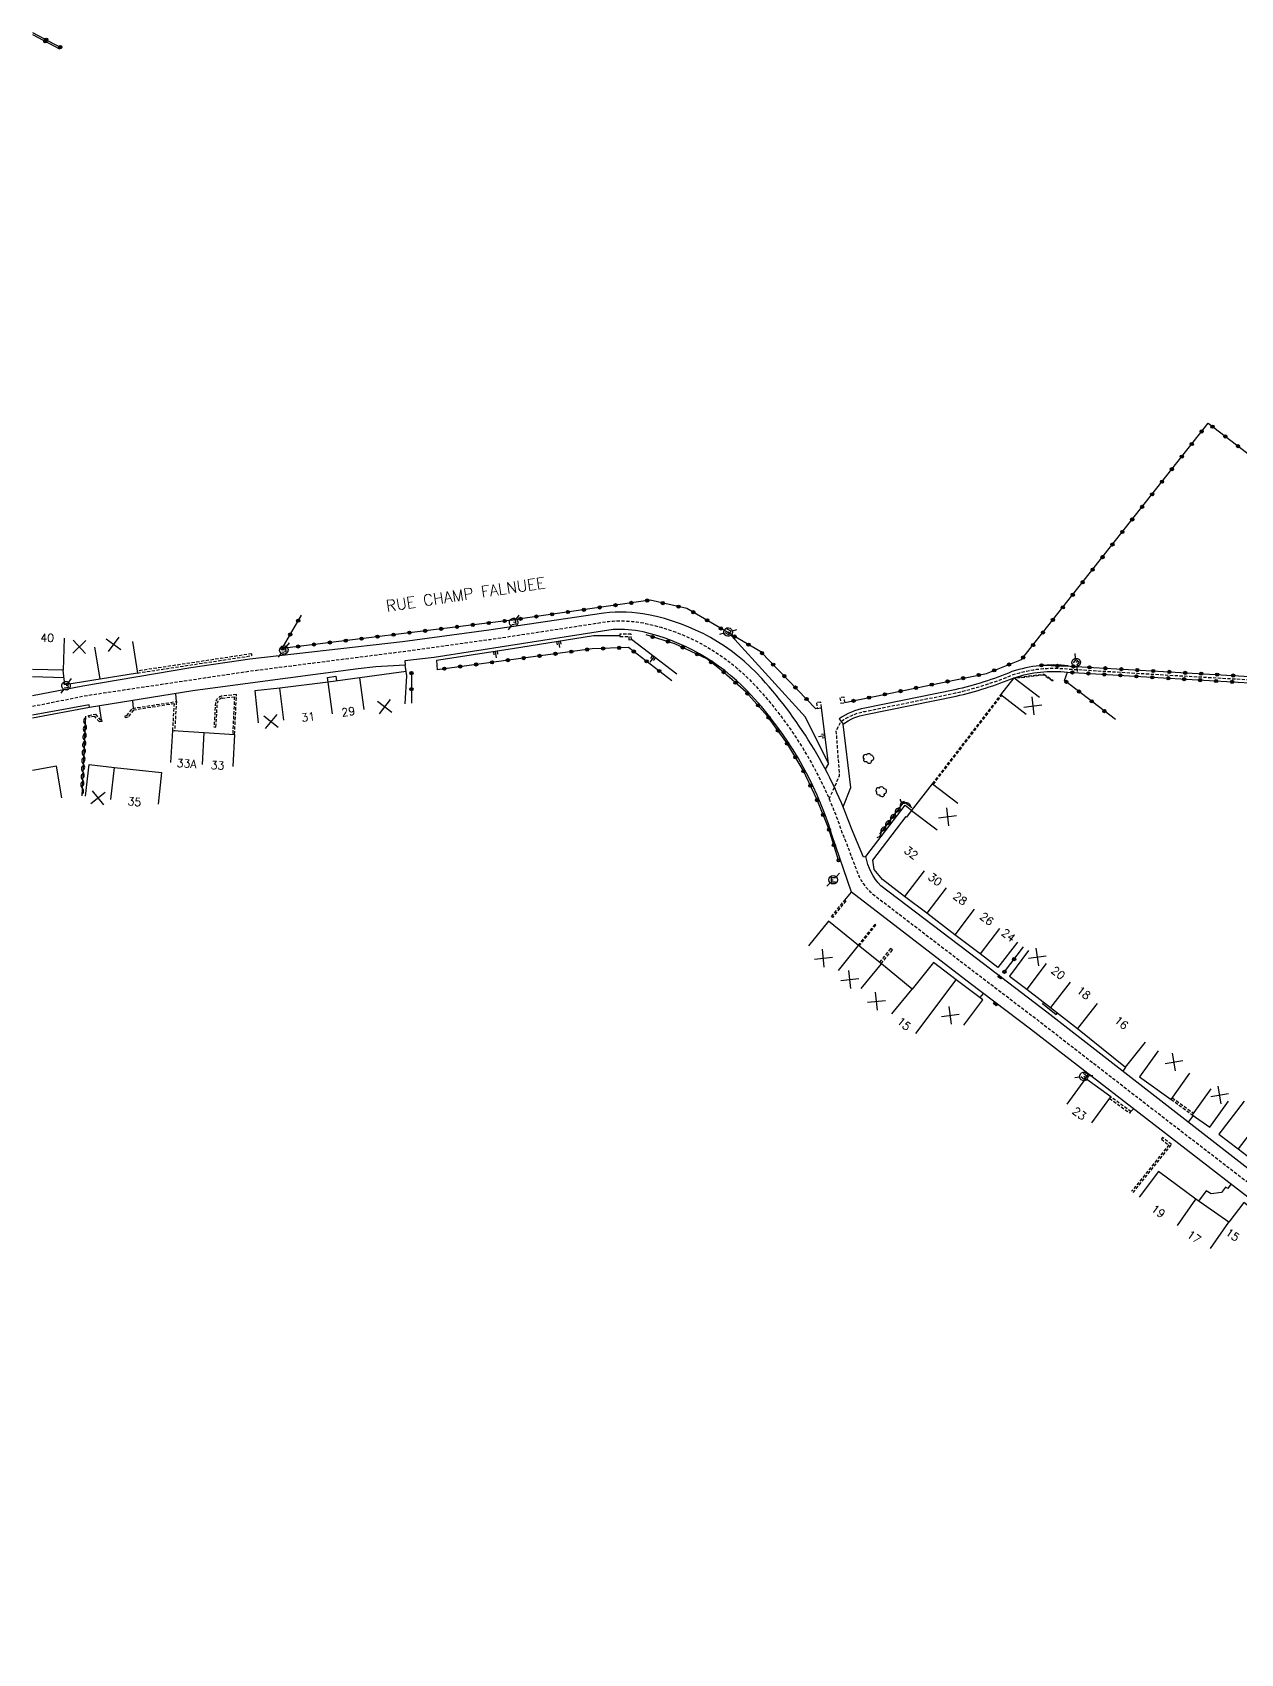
# Model space of a CAD drawing. Header units: millimetres. Extents: x 151000 to 152000, y 128000 to 129000.
# Drawn here: x 151000 to 151188.7, y 128371.6 to 128624.9 of the extents above; entities that cross this region are included whole.
import ezdxf
from ezdxf.enums import TextEntityAlignment as Align

# ---------------------------------------------------------------- set-up
doc = ezdxf.new("R2010")
doc.units = ezdxf.units.MM
doc.linetypes.add('DASHED', pattern=[0.75, 0.5, -0.25])
doc.layers.get('0').update_dxf_attribs({"linetype": 'CONTINUOUS'})
for name, color, linetype in [('W0001', 6, 'DASHED'), ('W0008', 7, 'CONTINUOUS'), ('W0100', 7, 'CONTINUOUS'), ('W0112', 1, 'DASHED'), ('W0211', 2, 'CONTINUOUS'), ('W0300', 7, 'CONTINUOUS'), ('W0310', 3, 'CONTINUOUS'), ('W0322', 7, 'CONTINUOUS'), ('W0334', 7, 'CONTINUOUS'), ('W0400', 7, 'CONTINUOUS'), ('W0471', 7, 'CONTINUOUS'), ('W0989', 7, 'CONTINUOUS'), ('W0991', 7, 'CONTINUOUS'), ('W1102', 7, 'CONTINUOUS')]:
    doc.layers.add(name, color=color, linetype=linetype)
doc.styles.get("Standard").update_dxf_attribs({"font": 'romans.shx', "width": 0.85})

# ---------------------------------------------------------------- blocks, each defined once
blk = doc.blocks.new('t991o')
at = {"color": 0, "linetype": 'Continuous'}
for p, q in [((-1, 1), (1, -1)), ((-1, -1), (1, 1))]:
    blk.add_line(p, q, dxfattribs=at)
blk = doc.blocks.new('t310o')
at = {"color": 0, "linetype": 'Continuous'}
for centre, start, end in [((-0.5, 0.38), 216.8699, 323.1304), ((0.5, -0.37), 36.8699, 143.1303)]:
    blk.add_arc(centre, 0.625, start, end, dxfattribs=at)
blk = doc.blocks.new('t322o')
at = {"color": 0, "linetype": 'Continuous'}
for radius in [0.25, 0.15]:
    blk.add_circle((0, 0), radius, dxfattribs=at)
blk = doc.blocks.new('t211o')
at = {"color": 0, "linetype": 'Continuous'}
for p, q in [((-0.29, 0.5), (-0.29, 0)), ((0, 1), (0, 0)), ((0.29, 0.5), (0.29, 0))]:
    blk.add_line(p, q, dxfattribs=at)
blk = doc.blocks.new('T471')
for p, q in [((-0.333334, 0.333334), (-0.333334, -0.333334)), ((-0.333334, 0.333334), (0.333334, 0.333334)), ((-0.333334, 0), (0, 0)), ((0.500001, 0.500001), (1.000002, 1.000002)), ((-0.500001, -0.500001), (-1.000002, -1.000002)), ((-0.333334, -0.333334), (0.333334, -0.333334))]:
    blk.add_line(p, q)
blk.add_ellipse((0, 0), major_axis=(0.471405, 0.471405), ratio=1, start_param=5.4977871438, end_param=11.780972451)
blk = doc.blocks.new('T300')
for p, q in [((-0.8, 0.51), (-0.86, 0.34)), ((-0.86, 0.34), (-0.86, 0.17)), ((-0.86, 0.17), (-0.74, 0.06)), ((-0.69, 0.63), (-0.8, 0.51)), ((-0.8, -0.06), (-0.74, 0.06)), ((-0.74, 0.06), (-0.69, 0.11)), ((-0.57, 0.69), (-0.69, 0.63)), ((-0.46, 0.69), (-0.57, 0.69)), ((-0.29, 0.63), (-0.46, 0.69)), ((-0.29, 0.63), (-0.17, 0.74)), ((-0.23, 0.57), (-0.29, 0.63)), ((-0.17, 0.74), (-0.06, 0.8)), ((-0.06, 0.8), (0.06, 0.8)), ((0.06, 0.8), (0.23, 0.74)), ((0.23, 0.74), (0.34, 0.63)), ((0.34, 0.63), (0.4, 0.51)), ((0.46, 0.46), (0.34, 0.46)), ((0.4, 0.51), (0.4, 0.46)), ((0.57, 0.4), (0.46, 0.46)), ((0.57, 0.4), (0.69, 0.29)), ((0.69, 0.29), (0.74, 0.17)), ((0.74, 0.06), (0.69, -0.17)), ((0.74, 0.17), (0.74, 0.06)), ((-0.8, -0.17), (-0.8, -0.06)), ((-0.8, -0.23), (-0.8, -0.17)), ((-0.74, -0.34), (-0.8, -0.23)), ((-0.69, -0.4), (-0.74, -0.34)), ((-0.51, -0.46), (-0.69, -0.4)), ((-0.4, -0.46), (-0.51, -0.46)), ((-0.4, -0.46), (-0.34, -0.46)), ((-0.34, -0.46), (-0.34, -0.4)), ((-0.34, -0.51), (-0.34, -0.46)), ((-0.29, -0.63), (-0.34, -0.51)), ((-0.17, -0.74), (-0.29, -0.63)), ((-0.06, -0.8), (-0.17, -0.74)), ((0.06, -0.8), (-0.06, -0.8)), ((0.17, -0.74), (0.06, -0.8)), ((0.23, -0.69), (0.17, -0.74)), ((0.29, -0.46), (0.23, -0.46)), ((0.29, -0.63), (0.23, -0.69)), ((0.46, -0.4), (0.29, -0.46)), ((0.34, -0.51), (0.29, -0.63)), ((0.34, -0.51), (0.34, -0.46)), ((0.57, -0.34), (0.46, -0.4)), ((0.63, -0.29), (0.57, -0.34)), ((0.69, -0.17), (0.63, -0.29))]:
    blk.add_line(p, q)
blk = doc.blocks.new('T400')
for p, q in [((-0.15, 0.3), (0.15, 0.3)), ((-0.15, -0.25), (-0.15, 0.3)), ((-0.15, 0.15), (0.15, 0.15)), ((-0.15, 0), (0.15, 0)), ((0.15, 0.3), (0.15, -0.25)), ((-0.15, -0.15), (0.15, -0.15)), ((-0.15, -0.25), (-0.15, -0.3)), ((-0.15, -0.3), (0.15, -0.3)), ((0.15, -0.3), (0.15, -0.25))]:
    blk.add_line(p, q)

msp = doc.modelspace()

# ---------------------------------------------------------------- linework, layer by layer
at = {"layer": 'W0001', "flags": 128}
for points in [[(151124.47, 128505.12), (151126.09, 128508.8), (151125.57, 128515.83), (151126.33, 128517.23, -0.11297), (151130.1, 128518.81), (151144.2, 128521.68, 0.041849), (151153.19, 128524.54, -0.106598), (151161.73, 128525.43), (151176.66, 128524.52), (151195.53, 128523.45), (151198.63, 128523.26), (151214.49, 128522.94), (151235.43, 128524.26), (151264.27, 128525.9), (151265.12, 128526.24), (151288.8, 128554.81)], [(151000, 128519.61), (151008.63, 128521.32), (151033.99, 128525.11), (151057.98, 128528.18), (151071.53, 128530.05), (151089.98, 128532.86, -0.07599), (151095.81, 128532.54, -0.154711), (151112.8, 128522.95, -0.107534), (151126.41, 128500.03, -0.006858), (151128.87, 128493.64, 0.142228), (151131.44, 128490.15), (151146.33, 128478.75), (151157.18, 128470.49), (151175.36, 128456.4), (151191.05, 128444.33), (151207.61, 128431.7), (151225.85, 128417.88), (151236.49, 128409.89), (151253.72, 128396.62), (151273.43, 128381.84), (151286.38, 128371.64)]]:
    msp.add_lwpolyline(points, format="xyb", dxfattribs=at)
at = {"layer": 'W0008'}
for points in [[(151226.91, 128419.3), (151208.73, 128433.09), (151192.26, 128445.72), (151192.19, 128445.6), (151158.44, 128471.81), (151147.45, 128480.23), (151132.53, 128491.56, -0.147697), (151130.18, 128496.14), (151129.82, 128496.06), (151127.94, 128500.53, 0.09875), (151113.94, 128523.92, 0.162739), (151096.23, 128533.88, 0.075332), (151089.26, 128534.15), (151071.31, 128531.48), (151057.81, 128529.68), (151033.95, 128526.98), (151024.74, 128525.6), (151007.9, 128522.72), (151000, 128521.22)], [(151189.84, 128442.94), (151155.92, 128469.17), (151146.5, 128476.31), (151127.97, 128490.57), (151124.89, 128499.54, 0.116725), (151111.67, 128521.99, 0.146316), (151095.39, 128531.21, 0.073226), (151090.7, 128531.58), (151074.74, 128529.09), (151062.74, 128527.2), (151058.15, 128526.69), (151058.23, 128526.02, 0.021073), (151050.89, 128525.46), (151034.02, 128523.23), (151025.04, 128522), (151008.94, 128519.39), (151008.88, 128519.84), (151000, 128518.23)]]:
    msp.add_lwpolyline(points, format="xyb", dxfattribs=at)
msp.add_lwpolyline([(151126.63, 128503.92), (151127.84, 128506.92), (151126.62, 128516.82)], dxfattribs=at)
at = {"layer": 'W0008', "flags": 128}
msp.add_lwpolyline([(151124.34, 128510.67), (151123.85, 128509.8)], dxfattribs=at)
at = {"layer": 'W0100'}
for points in [[(151015.61, 128529.74), (151016.41, 128524.8), (151005.04, 128522.96), (151004.81, 128525.22), (151000, 128525.35)], [(151058.21, 128519.97), (151058.47, 128524.37), (151058.37, 128525.04), (151051.17, 128524.05), (151046.19, 128523.38), (151038.64, 128522.41), (151034.75, 128522), (151035.27, 128517.03)], [(151155.22, 128518.31), (151151.27, 128521.37), (151153.36, 128524.07), (151157.31, 128521.01)], [(151021.62, 128510.81), (151021.92, 128515.8), (151026.85, 128515.5), (151031.58, 128515.21), (151031.28, 128510.22)], [(151004.62, 128505.32), (151003.75, 128510.24), (151000, 128509.58)], [(151008.29, 128505.54), (151008.88, 128510.5), (151012.83, 128510.03), (151020.15, 128509.28), (151019.65, 128504.31)], [(151153.87, 128482.77), (151150.83, 128478.8), (151148.02, 128480.94), (151144.11, 128483.9), (151139.7, 128487.27), (151136.25, 128489.91), (151132.78, 128492.56), (151131.48, 128494.11), (151131.26, 128495.54), (151136.49, 128502.38), (151136.59, 128502.28), (151137.32, 128503.25), (151140.62, 128507.51), (151144.57, 128504.45)], [(151145.48, 128469.77), (151148.48, 128473.77), (151144.3, 128476.89), (151140.75, 128479.58), (151137.43, 128475.42), (151132.62, 128479.37), (151129.05, 128482.25), (151124.37, 128486.06), (151121.21, 128482.19)], [(151155.62, 128481.45), (151152.64, 128477.44), (151155.36, 128475.42), (151159.05, 128472.55), (151163.23, 128469.26), (151170.77, 128463.25), (151173.88, 128467.16)], [(151175.85, 128465.79), (151172.95, 128461.72), (151177.89, 128458.2), (151180.79, 128462.28)], [(151165.5, 128454.55), (151168.45, 128458.59), (151164.52, 128461.46), (151161.57, 128457.43)], [(151184.09, 128459.87), (151181.17, 128455.8), (151183.92, 128453.84), (151186.83, 128457.9)], [(151189.26, 128457.93), (151185.35, 128452.77), (151188.34, 128450.47), (151192.41, 128447.35), (151193.34, 128448.56), (151198.5, 128444.64), (151201.53, 128448.63)], [(151203.15, 128425.2), (151206.13, 128429.21), (151203.24, 128431.36), (151198.95, 128434.67), (151195.52, 128437.3), (151191.79, 128440.12), (151189.24, 128442.09), (151186.89, 128439), (151181.74, 128442.61), (151175.88, 128446.96), (151172.9, 128442.94)]]:
    msp.add_lwpolyline(points, dxfattribs=at)
at = {"layer": 'W0112'}
for points in [[(151091.78, 128530.49), (151093.15, 128530.49), (151093.17, 128530), (151093.57, 128530.02), (151093.53, 128530.89), (151091.78, 128530.89)], [(151123.14, 128520.25), (151122.47, 128520.15), (151122.6, 128519.27), (151123.27, 128519.38)], [(151126.8, 128521.05), (151126.13, 128520.94), (151126.26, 128520.07), (151126.93, 128520.17)], [(151008.77, 128518.17), (151009.86, 128518.35), (151010.58, 128517.49), (151010.8, 128517.51), (151010.83, 128517.21), (151010.46, 128517.17), (151009.74, 128518.03), (151008.81, 128517.88)], [(151124.8, 128486.76), (151126.91, 128489.34), (151127.08, 128489.21), (151124.97, 128486.63)]]:
    msp.add_lwpolyline(points, close=True, dxfattribs=at)
for points in [[(151016.41, 128524.8), (151034.29, 128527.51), (151034.25, 128527.8), (151016.36, 128525.1)], [(151153.36, 128524.07), (151158.01, 128524.64), (151159.41, 128523.66), (151159.32, 128523.53), (151157.98, 128524.48), (151153.53, 128523.94)], [(151021.92, 128515.8), (151022.18, 128520), (151015.8, 128519), (151014.9, 128517.89), (151014.56, 128517.81), (151014.49, 128518.1), (151014.73, 128518.16), (151015.64, 128519.28), (151022.5, 128520.35), (151022.21, 128515.78)], [(151140.62, 128507.51), (151151.27, 128521.37)], [(151140.74, 128507.42), (151151.39, 128521.28)], [(151129.14, 128482.17), (151131.75, 128485.4), (151131.59, 128485.54), (151128.98, 128482.3)], [(151132.6, 128479.38), (151134.35, 128481.55), (151134.06, 128481.76), (151132.33, 128479.61)], [(151168.27, 128458.35), (151171.42, 128456.05), (151171.6, 128456.29), (151168.45, 128458.59)], [(151178.07, 128458.45), (151181.35, 128456.05)], [(151177.89, 128458.2), (151181.17, 128455.8)], [(151171.93, 128443.65), (151177.92, 128451.14), (151176.54, 128452.23), (151176.35, 128452), (151177.5, 128451.09), (151171.7, 128443.84)]]:
    msp.add_lwpolyline(points, dxfattribs=at)
msp.add_lwpolyline([(151031.58, 128515.21), (151031.88, 128521.42), (151029.58, 128521.18, 0.316882), (151028.6, 128520.19), (151028.35, 128516.37), (151028.65, 128516.35), (151028.9, 128520.15, -0.309611), (151029.62, 128520.88), (151031.56, 128521.09), (151031.28, 128515.23)], format="xyb", dxfattribs=at)
at = {"layer": 'W0211'}
for points in [[(151091.78, 128530.63), (151087.62, 128530.63), (151074.98, 128528.57), (151063.14, 128526.76), (151063.2, 128525.32)], [(151092.43, 128530.89), (151092.43, 128530.89)], [(151100.66, 128524.61), (151093.57, 128530.02)], [(151124.34, 128510.67), (151120.75, 128517.88), (151109.18, 128530.61)], [(151124.34, 128510.67), (151123.27, 128519.38)]]:
    msp.add_lwpolyline(points, dxfattribs=at)
at = {"layer": 'W0310'}
for points in [[(151008.28, 128518.08), (151007.7, 128505.61)], [(151137.37, 128503.76), (151136.13, 128504.68), (151132.31, 128499.64)]]:
    msp.add_lwpolyline(points, dxfattribs=at)
at = {"layer": 'W0322'}
for points in [[(151000, 128624.85), (151004.36, 128622.56)], [(151000, 128624.51), (151004.22, 128622.29)], [(151126.93, 128520.17), (151149.06, 128524.74), (151154.52, 128526.9), (151183.65, 128563.8), (151234.61, 128524.83), (151264.3, 128526.69), (151269.75, 128532.95), (151285.74, 128552.14), (151278.04, 128557.89), (151273.5, 128555.65), (151268.9, 128555.72), (151268.09, 128555.63), (151267.42, 128555.19), (151261.02, 128547.1)], [(151122.6, 128519.27), (151122.4, 128519.22), (151113.78, 128528.1), (151102.22, 128534.88), (151096.49, 128536.17), (151074.4, 128533), (151060.98, 128531.35), (151039.03, 128528.64), (151042.02, 128533.84)], [(151125.94, 128495.55), (151124.4, 128500.44), (151122.56, 128504.98), (151120.39, 128509.61), (151117.83, 128513.9), (151114.84, 128518.07), (151111.5, 128521.83), (151107.61, 128525.25), (151105.34, 128527), (151100.34, 128529.38), (151095.87, 128530.74)], [(151099.9, 128523.6), (151093.11, 128528.78), (151087.42, 128528.56), (151063.2, 128525.32)], [(151059.2, 128524.78), (151059.2, 128520.1)], [(151157.61, 128526), (151162.11, 128525.86), (151176.67, 128525.02), (151195.56, 128523.95), (151196.13, 128524.21)], [(151169.16, 128517.53), (151161.23, 128523.63), (151161.68, 128524.93), (151176.66, 128524.02), (151198.25, 128522.79), (151198.63, 128522.66), (151206.57, 128516.6)], [(151151.84, 128478.12), (151154.83, 128482.03)]]:
    msp.add_lwpolyline(points, dxfattribs=at)
at = {"layer": 'W0334'}
for points in [[(151004.93, 128524.02), (151000, 128524.22)], [(151046.19, 128523.38), (151046.08, 128524.12), (151047.4, 128524.32), (151047.51, 128523.56)], [(151058.37, 128525.04), (151058.23, 128526.02)], [(151008.94, 128519.39), (151000, 128517.74)], [(151010.8, 128517.51), (151010.47, 128519.64)], [(151015.63, 128520.47), (151015.75, 128519.29)], [(151022.5, 128520.35), (151022.41, 128521.57)], [(151130.18, 128496.14), (151136.31, 128504.15), (151137.38, 128503.33)], [(151126.91, 128489.34), (151127.97, 128490.57)], [(151148.05, 128474.09), (151148.56, 128474.74)], [(151157.95, 128473.41), (151157.76, 128473.17), (151159.94, 128471.46), (151160.13, 128471.7)], [(151164.52, 128461.46), (151164.99, 128462.08)], [(151170.77, 128463.25), (151170.31, 128462.59)], [(151171.6, 128456.29), (151171.98, 128456.75)], [(151181.34, 128455.68), (151180.53, 128454.65)], [(151187.21, 128444.97), (151186.71, 128444.29), (151186.37, 128444.47), (151185.76, 128443.67), (151184.11, 128443.43), (151183.35, 128443.94), (151182.16, 128442.31)]]:
    msp.add_lwpolyline(points, dxfattribs=at)
msp.add_lwpolyline([(151161.79, 128525.93, 0.106829), (151153.01, 128525.01, -0.041907), (151144.09, 128522.17), (151130.01, 128519.3, 0.112778), (151126.03, 128517.63), (151126.62, 128516.82, -0.113179), (151130.19, 128518.32), (151144.3, 128521.19, 0.041791), (151153.36, 128524.07, -0.106359), (151161.68, 128524.93)], format="xyb", dxfattribs=at)
at = {"layer": 'W1102'}
for p, q in [((151004.95, 128530.22), (151004.81, 128525.22)), ((151039.28, 128517.45), (151038.64, 128522.41)), ((151046.85, 128518.43), (151046.19, 128523.38)), ((151051.84, 128519.1), (151051.17, 128524.05)), ((151026.56, 128510.51), (151026.85, 128515.5)), ((151012.24, 128505.06), (151012.83, 128510.03)), ((151141.31, 128500.24), (151137.32, 128503.25)), ((151139.28, 128493.88), (151136.25, 128489.91)), ((151142.73, 128491.24), (151139.7, 128487.27)), ((151147.13, 128487.89), (151144.11, 128483.9)), ((151151.06, 128484.91), (151148.02, 128480.94)), ((151125.91, 128478.35), (151129.05, 128482.25)), ((151129.45, 128475.51), (151132.62, 128479.37)), ((151158.34, 128479.43), (151155.36, 128475.42)), ((151138.01, 128468.48), (151144.3, 128476.89)), ((151162.12, 128476.5), (151159.05, 128472.55)), ((151134.26, 128471.56), (151137.43, 128475.42)), ((151166.33, 128473.18), (151163.23, 128469.26)), ((151192.31, 128455.62), (151188.34, 128450.47)), ((151178.87, 128438.52), (151181.74, 128442.61)), ((151184.02, 128434.91), (151186.89, 128439))]:
    msp.add_line(p, q, dxfattribs=at)
at = {"layer": 'W1102', "flags": 128}
msp.add_lwpolyline([(151010.56, 128523.89), (151009.76, 128528.83)], dxfattribs=at)

# ---------------------------------------------------------------- block references
at = {"layer": 'W0211'}
for p, rotation in [((151082.22, 128529.75), 189.267372270785), ((151072.35, 128528.17), 188.6711703049499), ((151097.11, 128527.31), 142.6795028062416), ((151123.8, 128515.02), 96.9726946512005)]:
    msp.add_blockref('t211o', p, dxfattribs=dict(at, rotation=rotation))
at = {"layer": 'W0300', "rotation": 8.739748531963494}
for p in [(151130.65, 128511.44), (151132.65, 128506.25)]:
    msp.add_blockref('T300', p, dxfattribs=at)
at = {"layer": 'W0310'}
for p, rotation in [((151008.17, 128515.58), 267.326674233821), ((151008.22, 128516.83), 267.326674233821), ((151008.05, 128513.09), 267.326674233821), ((151008.11, 128514.33), 267.326674233821), ((151007.93, 128510.59), 267.326674233821), ((151007.99, 128511.84), 267.326674233821), ((151007.82, 128508.09), 267.326674233821), ((151007.87, 128509.34), 267.326674233821), ((151007.76, 128506.84), 267.326674233821), ((151135.55, 128503.91), 232.84483169109), ((151136.36, 128504.5), 143.702647499658), ((151133.28, 128500.92), 232.84483169109), ((151134.04, 128501.92), 232.84483169109), ((151134.79, 128502.92), 232.84483169109), ((151132.53, 128499.93), 232.84483169109)]:
    msp.add_blockref('t310o', p, dxfattribs=dict(at, rotation=rotation))
at = {"layer": 'W0322'}
for p, rotation in [((151002.01, 128623.46), 332.2651733163262), ((151002.15, 128623.73), 332.265173316271), ((151004.36, 128622.56), 332.265173316271), ((151182.65, 128562.53), 51.70894638662136), ((151184.35, 128563.27), 322.592780301823), ((151181.1, 128560.56), 51.70894638662136), ((151186.34, 128561.75), 322.592780301823), ((151188.32, 128560.23), 322.592780301823), ((151179.55, 128558.6), 51.70894638662136), ((151176.45, 128554.68), 51.70894638662136), ((151178, 128556.64), 51.70894638662136), ((151174.9, 128552.71), 51.70894638662136), ((151173.35, 128550.75), 51.70894638662136), ((151170.25, 128546.83), 51.70894638662136), ((151171.8, 128548.79), 51.70894638662136), ((151168.71, 128544.87), 51.70894638662136), ((151167.16, 128542.9), 51.70894638662136), ((151165.61, 128540.94), 51.70894638662136), ((151162.51, 128537.02), 51.70894638662136), ((151164.06, 128538.98), 51.70894638662136), ((151083.66, 128534.33), 188.1693516778059), ((151086.14, 128534.68), 188.1693516778059), ((151088.61, 128535.04), 188.1693516778059), ((151091.09, 128535.39), 188.1693516778059), ((151093.56, 128535.75), 188.1693516778059), ((151096.04, 128536.11), 188.1693516778059), ((151098.48, 128535.72), 167.3439681910959), ((151100.92, 128535.17), 167.3439681910959), ((151103.23, 128534.29), 149.5884216540191), ((151160.96, 128535.05), 51.70894638662136), ((151041.52, 128532.97), 60.08242779277905), ((151063.84, 128531.7), 187.0130593419334), ((151066.32, 128532.01), 187.0130593419334), ((151068.8, 128532.31), 187.0130593419334), ((151071.28, 128532.62), 187.0130593419334), ((151073.76, 128532.92), 187.0130593419334), ((151076.24, 128533.26), 188.1693516778059), ((151078.72, 128533.62), 188.1693516778059), ((151081.19, 128533.97), 188.1693516778059), ((151105.39, 128533.03), 149.5884216540191), ((151107.54, 128531.76), 149.5884216540191), ((151159.41, 128533.09), 51.70894638662136), ((151040.27, 128530.81), 60.08242779277905), ((151043.99, 128529.25), 187.0370130076579), ((151046.47, 128529.56), 187.0370130076579), ((151048.95, 128529.86), 187.0370130076579), ((151051.43, 128530.17), 187.0370130076579), ((151053.91, 128530.48), 187.0370130076579), ((151056.4, 128530.78), 187.0370130076579), ((151058.88, 128531.09), 187.0370130076579), ((151061.36, 128531.39), 187.0130593419334), ((151096.88, 128530.43), 163.176460421309), ((151099.27, 128529.71), 163.176460421309), ((151109.7, 128530.49), 149.5884216540191), ((151111.85, 128529.23), 149.5884216540191), ((151156.31, 128529.17), 51.70894638662136), ((151157.86, 128531.13), 51.70894638662136), ((151039.03, 128528.64), 60.08242779277905), ((151041.51, 128528.94), 187.0370130076579), ((151071.79, 128526.47), 187.6153185997064), ((151074.27, 128526.8), 187.6153185997064), ((151076.74, 128527.13), 187.6153185997064), ((151079.22, 128527.47), 187.6153185997064), ((151081.7, 128527.8), 187.6153185997064), ((151084.18, 128528.13), 187.6153185997064), ((151086.66, 128528.46), 187.6153185997064), ((151089.15, 128528.63), 182.1692194974862), ((151091.65, 128528.72), 182.1692194974862), ((151093.93, 128528.15), 142.6795028066434), ((151095.92, 128526.63), 142.6795028066434), ((151101.59, 128528.79), 154.496100313121), ((151103.84, 128527.72), 154.496100313121), ((151106.01, 128526.49), 142.368123612214), ((151113.96, 128527.91), 134.1695422686866), ((151154.76, 128527.21), 51.70894638662136), ((151059.2, 128524.78), 269.919667899996), ((151064.35, 128525.48), 187.6153185997064), ((151066.83, 128525.81), 187.6153185997064), ((151069.31, 128526.14), 187.6153185997064), ((151097.91, 128525.12), 142.6795028066434), ((151107.97, 128524.94), 138.635886227465), ((151115.71, 128526.11), 134.1695422686866), ((151117.45, 128524.32), 134.1695422686866), ((151145.4, 128523.99), 11.6683745228432), ((151147.85, 128524.49), 11.6683745228432), ((151150.23, 128525.21), 21.55487275613387), ((151152.56, 128526.13), 21.55487275613387), ((151157.61, 128526), 358.158392073139), ((151160.11, 128525.92), 358.158392073139), ((151162.45, 128524.89), 356.5244956907544), ((151162.61, 128525.83), 356.7135059956501), ((151164.95, 128524.73), 356.5244956907544), ((151165.11, 128525.68), 356.7135059956501), ((151167.44, 128524.58), 356.5244956907544), ((151167.6, 128525.54), 356.7135059956501), ((151169.94, 128524.43), 356.5244956907544), ((151170.1, 128525.4), 356.7135059956501), ((151172.44, 128524.28), 356.5244956907544), ((151172.59, 128525.25), 356.7135059956501), ((151174.93, 128524.13), 356.5244956907544), ((151175.09, 128525.11), 356.7135059956501), ((151177.43, 128523.98), 356.7316277302723), ((151177.59, 128524.97), 356.7616006171441), ((151180.08, 128524.83), 356.7616006171441), ((151182.58, 128524.69), 356.7616006171441), ((151185.07, 128524.55), 356.7616006171441), ((151187.57, 128524.4), 356.7616006171441), ((151059.2, 128522.28), 269.919667899996), ((151109.84, 128523.29), 138.635886227465), ((151111.69, 128521.61), 131.592570127749), ((151119.19, 128522.53), 134.1695422686866), ((151133.16, 128521.46), 11.6683745228432), ((151135.61, 128521.97), 11.6683745228432), ((151138.05, 128522.47), 11.6683745228432), ((151140.5, 128522.98), 11.6683745228432), ((151142.95, 128523.48), 11.6683745228432), ((151161.51, 128523.42), 142.436279208873), ((151163.49, 128521.9), 142.436279208873), ((151179.92, 128523.84), 356.7316277302723), ((151182.42, 128523.69), 356.7316277302723), ((151184.91, 128523.55), 356.7316277302723), ((151187.41, 128523.41), 356.7316277302723), ((151113.35, 128519.74), 131.592570127749), ((151120.93, 128520.73), 134.1695422686866), ((151128.26, 128520.45), 11.6683745228432), ((151130.71, 128520.95), 11.6683745228432), ((151165.47, 128520.37), 142.436279208873), ((151167.45, 128518.85), 142.436279208873), ((151114.99, 128517.85), 125.614178969637), ((151116.45, 128515.82), 125.614178969637), ((151117.89, 128513.78), 120.858587824859), ((151119.18, 128511.63), 120.858587824859), ((151120.45, 128509.48), 115.074326182814), ((151121.51, 128507.22), 115.074326182814), ((151122.57, 128504.95), 112.079421864988), ((151123.5, 128502.64), 112.079421864988), ((151124.43, 128500.32), 107.4887998947349), ((151125.19, 128497.93), 107.4887998947349), ((151125.94, 128495.55), 107.4887998947349), ((151153.36, 128480.11), 52.5360176217988), ((151151.84, 128478.12), 52.5360176217988)]:
    msp.add_blockref('t322o', p, dxfattribs=dict(at, rotation=rotation))
at = {"layer": 'W0400', "rotation": 232.537090010655}
for p in [(151151.12, 128477.32), (151150.41, 128473.14)]:
    msp.add_blockref('T400', p, dxfattribs=at)
at = {"layer": 'W0471'}
for p, rotation in [((151075.17, 128532.7), 188.447442109292), ((151108.67, 128531.2), 150.661524967033), ((151039.27, 128528.39), 186.451236744485), ((151163.04, 128526.45), 231.7089463866088), ((151005.26, 128522.8), 189.168083304287), ((151164.24, 128461.78), 143.816620232962)]:
    msp.add_blockref('T471', p, dxfattribs=dict(at, rotation=rotation))
msp.add_blockref('T471', (151125.09, 128492.51), dxfattribs=at)
at = {"layer": 'W0991'}
for p, rotation in [((151007.33, 128528.89), 88.4347174807396), ((151012.68, 128529.28), 278.8385842245897), ((151055.03, 128519.53), 277.7734711018279), ((151156.27, 128519.66), 322.2890616752222), ((151037.27, 128517.24), 275.9880647835384), ((151010.26, 128505.3), 83.17545110778373), ((151142.94, 128502.35), 322.270357057075), ((151123.56, 128480.27), 50.77953680928803), ((151156.98, 128480.44), 53.35299601271937), ((151127.68, 128476.93), 51.15893531278368), ((151131.85, 128473.53), 50.61800116472531), ((151143.39, 128471.33), 53.22020034947339), ((151178.32, 128464.04), 54.59415511104532), ((151185.46, 128458.88), 54.39285893833507)]:
    msp.add_blockref('t991o', p, dxfattribs=dict(at, rotation=rotation))

# ---------------------------------------------------------------- texts
at = {"layer": 'W0989'}
msp.add_text('RUE CHAMP FALNUEE', height=1.75, rotation=8.4474, dxfattribs=at).set_placement((151067.68, 128537.09), align=Align.MIDDLE)
at = {"layer": 'W0991'}
for s, rotation, p in [('40', 358.4339, (151002.31, 128530.29)), ('29', 7.6541, (151049.35, 128518.76)), ('31', 7.3646, (151043.07, 128517.94)), ('33A', 356.5762, (151024.09, 128510.66)), ('33', 356.4952, (151028.92, 128510.37)), ('35', 354.1718, (151015.94, 128504.69)), ('32', 323.0273, (151137.27, 128496.72)), ('30', 322.5975, (151141.01, 128492.56)), ('28', 322.6275, (151144.93, 128489.56)), ('26', 322.9395, (151149.09, 128486.4)), ('24', 322.5735, (151152.46, 128483.84)), ('20', 322.1606, (151160.23, 128477.96)), ('18', 321.785, (151164.22, 128474.84)), ('15', 320.6159, (151136.14, 128470.02)), ('16', 321.4393, (151170.11, 128470.17)), ('23', 323.8166, (151163.54, 128455.99)), ('19', 323.4561, (151175.88, 128440.73)), ('17', 324.9516, (151181.44, 128436.71)), ('15', 324.9516, (151187.47, 128437.05))]:
    msp.add_text(s, height=1.25, rotation=rotation, dxfattribs=at).set_placement(p, align=Align.MIDDLE)

doc.saveas('drawing.dxf')
